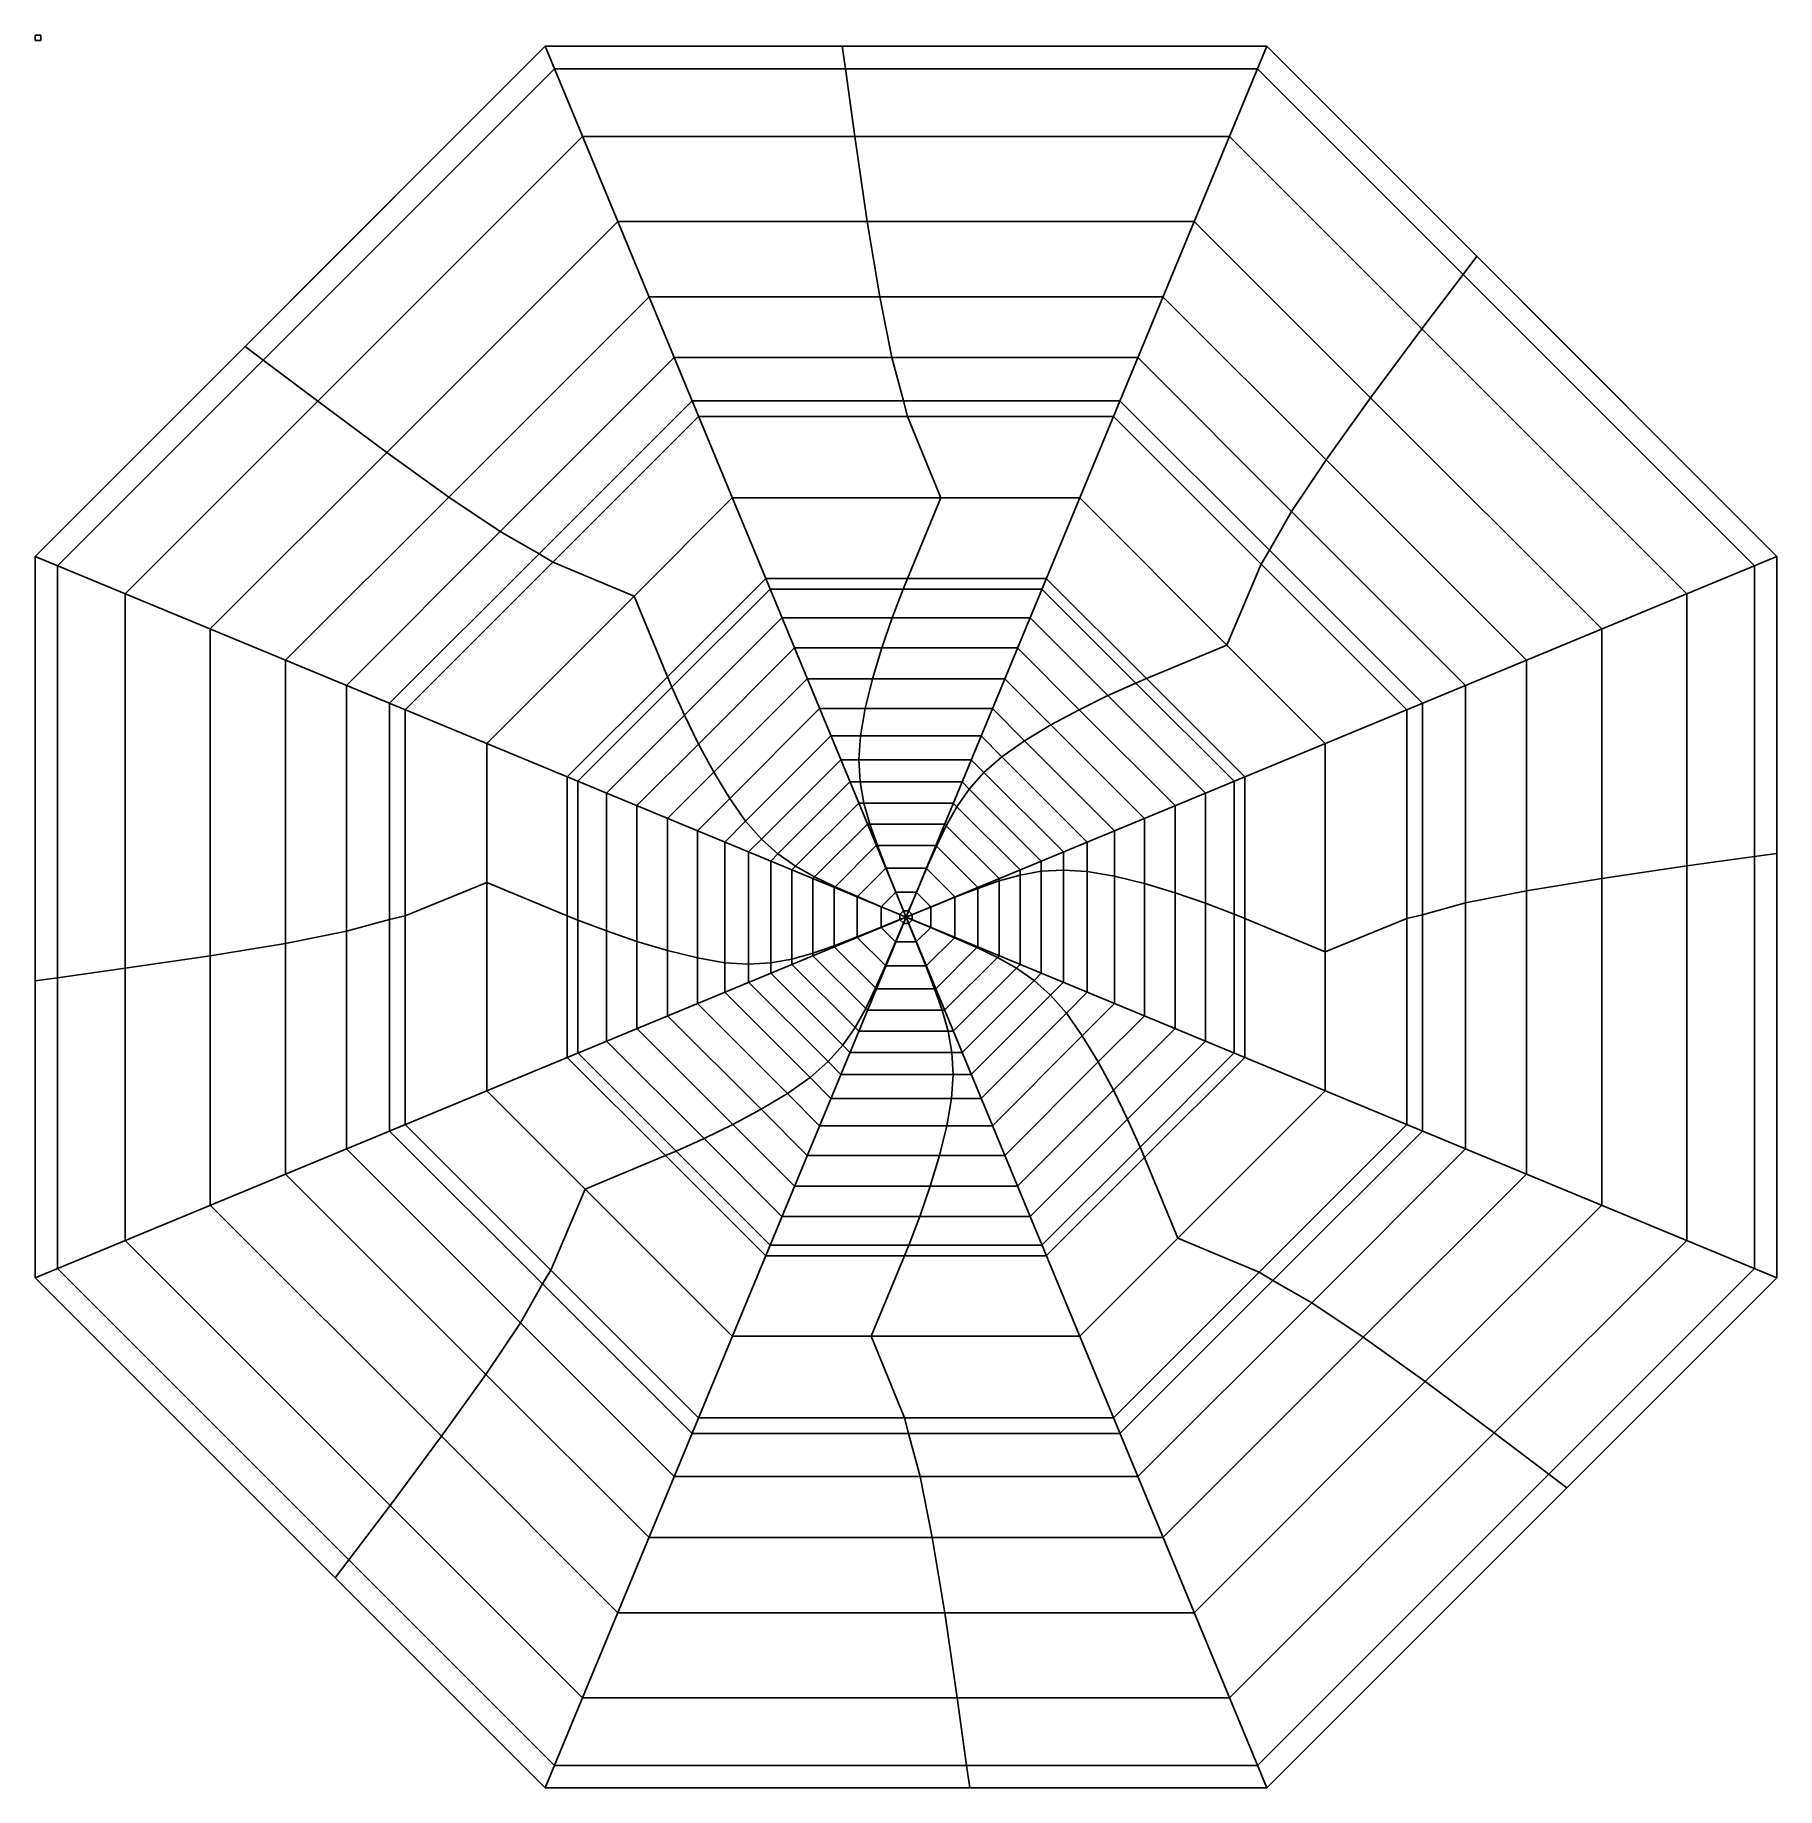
# Model space of a CAD drawing. Extents: x -1552 to 1552, y -1552 to 1572.
import ezdxf

# ---------------------------------------------------------------- set-up
doc = ezdxf.new("R2010")
doc.units = 0

msp = doc.modelspace()

# ---------------------------------------------------------------- linework, layer by layer
at = {"layer": 'CutLine', "color": 250, "linetype": 'CONTINUOUS'}
for p, q in [((-1551.6, 642.7), (-642.7, 1551.6)), ((-642.7, 1551.6), (642.7, 1551.6)), ((642.7, 1551.6), (1551.6, 642.7)), ((-1551.6, -642.7), (-1551.6, 642.7)), ((1551.6, 642.7), (1551.6, -642.7)), ((-642.7, -1551.6), (-1551.6, -642.7)), ((1551.6, -642.7), (642.7, -1551.6)), ((642.7, -1551.6), (-642.7, -1551.6))]:
    msp.add_line(p, q, dxfattribs=at)
at = {"layer": 'MountainLine', "color": 1, "linetype": 'CONTINUOUS'}
for p, q in [((-1177.5, 1016.8), (-642.7, 1551.6)), ((-1177.5, 1016.8), (-642.7, 1551.6)), ((0, 0), (-642.7, 1551.6)), ((-113.6, 1551.6), (642.7, 1551.6)), ((-113.6, 1551.6), (642.7, 1551.6)), ((0, 0), (642.7, 1551.6)), ((-108, 1511.4), (-626.1, 1511.4)), ((992.4, 1145.1), (626.1, 1511.4)), ((-1048.1, 919.1), (-576.2, 1391)), ((-91.2, 1391), (576.2, 1391)), ((-925.1, 827.6), (-513.4, 1239.4)), ((-68.9, 1239.4), (513.4, 1239.4)), ((1016.8, 1177.5), (1551.6, 642.7)), ((1016.8, 1177.5), (1551.6, 642.7)), ((-814.7, 748.4), (-457.8, 1105.3)), ((-46.9, 1105.3), (457.8, 1105.3)), ((919.1, 1048.1), (1391, 576.2)), ((-1145.1, 992.4), (-1511.4, 626.1)), ((-722.8, 687), (-412.9, 996.9)), ((-25.3, 996.9), (412.9, 996.9)), ((-4.3, 920), (-381.1, 920)), ((647.5, 653.6), (381.1, 920)), ((827.6, 925.1), (1239.4, 513.4)), ((-629, 632.5), (-369.5, 892)), ((2.5, 892), (369.5, 892)), ((748.4, 814.7), (1105.3, 457.8)), ((61.8, 746.9), (-309.4, 746.9)), ((571.8, 484.5), (309.4, 746.9)), ((687, 722.8), (996.9, 412.9)), ((0, 0), (-1551.6, 642.7)), ((-1551.6, -113.6), (-1551.6, 642.7)), ((-1551.6, -113.6), (-1551.6, 642.7)), ((-653.6, 647.5), (-920, 381.1)), ((0, 0), (1551.6, 642.7)), ((632.5, 629), (892, 369.5)), ((1511.4, 108), (1511.4, 626.1)), ((-424.9, 428.4), (-249.9, 603.4)), ((2.5, 603.4), (249.9, 603.4)), ((-1391, -91.2), (-1391, 576.2)), ((-484.5, 571.8), (-746.9, 309.4)), ((-416.9, 409.6), (-242.1, 584.4)), ((-5.2, 584.4), (242.1, 584.4)), ((-394.7, 359.8), (-221, 533.5)), ((-24.7, 533.5), (221, 533.5)), ((-1239.4, -68.9), (-1239.4, 513.4)), ((-369.6, 308.4), (-198.6, 479.5)), ((-43.3, 479.5), (198.6, 479.5)), ((-1105.3, -46.9), (-1105.3, 457.8)), ((-996.9, -25.3), (-996.9, 412.9)), ((-342.4, 258), (-175.9, 424.6)), ((-59.7, 424.6), (175.9, 424.6)), ((409.6, 416.9), (584.4, 242.1)), ((428.4, 424.9), (603.4, 249.9)), ((359.8, 394.7), (533.5, 221)), ((920, 4.3), (920, 381.1)), ((-892, 2.5), (-892, 369.5)), ((-314.1, 211.4), (-153.9, 371.6)), ((-72.7, 371.6), (153.9, 371.6)), ((308.4, 369.6), (479.5, 198.6)), ((-285.8, 171), (-133.8, 323)), ((-81.2, 323), (133.8, 323)), ((211.4, 314.1), (371.6, 153.9)), ((258, 342.4), (424.6, 175.9)), ((171, 285.8), (323, 133.8)), ((746.9, -61.8), (746.9, 309.4)), ((-603.4, 2.5), (-603.4, 249.9)), ((-257.5, 138.9), (-116.1, 280.3)), ((-83.9, 280.3), (116.1, 280.3)), ((138.9, 257.5), (280.3, 116.1)), ((-584.4, -5.2), (-584.4, 242.1)), ((-533.5, -24.7), (-533.5, 221)), ((-228.1, 112.7), (-99.8, 241)), ((-81.6, 241), (99.8, 241)), ((112.7, 228.1), (241, 99.8)), ((-479.5, -43.3), (-479.5, 198.6)), ((-196.7, 90.8), (-84.2, 203.3)), ((-74.9, 203.3), (84.2, 203.3)), ((90.8, 196.7), (203.3, 84.2)), ((-424.6, -59.7), (-424.6, 175.9)), ((-162.8, 71.7), (-68.7, 165.8)), ((-64.4, 165.8), (68.7, 165.8)), ((71.7, 162.8), (165.8, 68.7)), ((-371.6, -72.7), (-371.6, 153.9)), ((-323, -81.2), (-323, 133.8)), ((-126.3, 54.2), (-52.9, 127.7)), ((-51, 127.7), (52.9, 127.7)), ((54.2, 126.3), (127.7, 52.9)), ((-280.3, -83.9), (-280.3, 116.1)), ((-241, -81.6), (-241, 99.8)), ((1551.6, 113.6), (1551.6, -642.7)), ((1551.6, 113.6), (1551.6, -642.7)), ((-203.3, -74.9), (-203.3, 84.2)), ((-165.8, -64.4), (-165.8, 68.7)), ((-86.5, 36.7), (-36.1, 87.1)), ((-35.3, 87.1), (36.1, 87.1)), ((36.7, 86.5), (87.1, 36.1)), ((165.8, 64.4), (165.8, -68.7)), ((203.3, 74.9), (203.3, -84.2)), ((241, 81.6), (241, -99.8)), ((280.3, 83.9), (280.3, -116.1)), ((323, 81.2), (323, -133.8)), ((371.6, 72.7), (371.6, -153.9)), ((1239.4, 68.9), (1239.4, -513.4)), ((1391, 91.2), (1391, -576.2)), ((-746.9, 61.8), (-746.9, -309.4)), ((-127.7, -51), (-127.7, 52.9)), ((-87.1, -35.3), (-87.1, 36.1)), ((-44, 18.6), (-18.3, 44.3)), ((-18, 44.3), (18.3, 44.3)), ((18.6, 44), (44.3, 18.3)), ((87.1, 35.3), (87.1, -36.1)), ((127.7, 51), (127.7, -52.9)), ((424.6, 59.7), (424.6, -175.9)), ((479.5, 43.3), (479.5, -198.6)), ((1105.3, 46.9), (1105.3, -457.8)), ((0, 0), (-1551.6, -642.7)), ((0, 0), (-642.7, -1551.6)), ((-44.3, -18), (-44.3, 18.3)), ((-11.1, -4.5), (-11.1, 4.6)), ((-11, 4.6), (-4.6, 11.1)), ((-4.5, 11.1), (4.6, 11.1)), ((0, 0), (642.7, -1551.6)), ((0, 0), (1551.6, -642.7)), ((0, 0), (0, 0)), ((0, 0), (0, 0)), ((0, 0), (0, 0)), ((0, 0), (0, 0)), ((0, 0), (0, 0)), ((0, 0), (0, 0)), ((0, 0), (0, 0)), ((0, 0), (0, 0)), ((0, 0), (0, 0)), ((0, 0), (0, 0)), ((0, 0), (0, 0)), ((0, 0), (0, 0)), ((0, 0), (0, 0)), ((0, 0), (0, 0)), ((0, 0), (0, 0)), ((0, 0), (0, 0)), ((4.6, 11), (11.1, 4.6)), ((11.1, 4.5), (11.1, -4.6)), ((44.3, 18), (44.3, -18.3)), ((533.5, 24.7), (533.5, -221)), ((584.4, 5.2), (584.4, -242.1)), ((996.9, 25.3), (996.9, -412.9)), ((-920, -4.3), (-920, -381.1)), ((-18.6, -44), (-44.3, -18.3)), ((-4.6, -11), (-11.1, -4.6)), ((4.5, -11.1), (-4.6, -11.1)), ((11, -4.6), (4.6, -11.1)), ((44, -18.6), (18.3, -44.3)), ((603.4, -2.5), (603.4, -249.9)), ((892, -2.5), (892, -369.5)), ((-54.2, -126.3), (-127.7, -52.9)), ((-36.7, -86.5), (-87.1, -36.1)), ((18, -44.3), (-18.3, -44.3)), ((86.5, -36.7), (36.1, -87.1)), ((126.3, -54.2), (52.9, -127.7)), ((-90.8, -196.7), (-203.3, -84.2)), ((-71.7, -162.8), (-165.8, -68.7)), ((35.3, -87.1), (-36.1, -87.1)), ((162.8, -71.7), (68.7, -165.8)), ((196.7, -90.8), (84.2, -203.3)), ((-1511.4, -108), (-1511.4, -626.1)), ((-138.9, -257.5), (-280.3, -116.1)), ((-112.7, -228.1), (-241, -99.8)), ((228.1, -112.7), (99.8, -241)), ((-211.4, -314.1), (-371.6, -153.9)), ((-171, -285.8), (-323, -133.8)), ((51, -127.7), (-52.9, -127.7)), ((257.5, -138.9), (116.1, -280.3)), ((-258, -342.4), (-424.6, -175.9)), ((64.4, -165.8), (-68.7, -165.8)), ((285.8, -171), (133.8, -323)), ((-308.4, -369.6), (-479.5, -198.6)), ((74.9, -203.3), (-84.2, -203.3)), ((314.1, -211.4), (153.9, -371.6)), ((-409.6, -416.9), (-584.4, -242.1)), ((-359.8, -394.7), (-533.5, -221)), ((81.6, -241), (-99.8, -241)), ((-428.4, -424.9), (-603.4, -249.9)), ((83.9, -280.3), (-116.1, -280.3)), ((342.4, -258), (175.9, -424.6)), ((369.6, -308.4), (198.6, -479.5)), ((484.5, -571.8), (746.9, -309.4)), ((81.2, -323), (-133.8, -323)), ((-632.5, -629), (-892, -369.5)), ((72.7, -371.6), (-153.9, -371.6)), ((394.7, -359.8), (221, -533.5)), ((653.6, -647.5), (920, -381.1)), ((-687, -722.8), (-996.9, -412.9)), ((59.7, -424.6), (-175.9, -424.6)), ((416.9, -409.6), (242.1, -584.4)), ((424.9, -428.4), (249.9, -603.4)), ((-748.4, -814.7), (-1105.3, -457.8)), ((-571.8, -484.5), (-309.4, -746.9)), ((43.3, -479.5), (-198.6, -479.5)), ((-827.6, -925.1), (-1239.4, -513.4)), ((24.7, -533.5), (-221, -533.5)), ((-919.1, -1048.1), (-1391, -576.2)), ((5.2, -584.4), (-242.1, -584.4)), ((-2.5, -603.4), (-249.9, -603.4)), ((-1016.8, -1177.5), (-1551.6, -642.7)), ((-1016.8, -1177.5), (-1551.6, -642.7)), ((-647.5, -653.6), (-381.1, -920)), ((629, -632.5), (369.5, -892)), ((1145.1, -992.4), (1511.4, -626.1)), ((722.8, -687), (412.9, -996.9)), ((-61.8, -746.9), (309.4, -746.9)), ((814.7, -748.4), (457.8, -1105.3)), ((925.1, -827.6), (513.4, -1239.4)), ((-2.5, -892), (-369.5, -892)), ((4.3, -920), (381.1, -920)), ((1048.1, -919.1), (576.2, -1391)), ((25.3, -996.9), (-412.9, -996.9)), ((1177.5, -1016.8), (642.7, -1551.6)), ((1177.5, -1016.8), (642.7, -1551.6)), ((46.9, -1105.3), (-457.8, -1105.3)), ((-992.4, -1145.1), (-626.1, -1511.4)), ((68.9, -1239.4), (-513.4, -1239.4)), ((91.2, -1391), (-576.2, -1391)), ((108, -1511.4), (626.1, -1511.4)), ((113.6, -1551.6), (-642.7, -1551.6)), ((113.6, -1551.6), (-642.7, -1551.6))]:
    msp.add_line(p, q, dxfattribs=at)
at = {"layer": 'reference 10mm', "color": 250, "linetype": 'CONTINUOUS'}
for p, q in [((-1541.6, 1571.6), (-1551.6, 1571.6)), ((-1551.6, 1571.6), (-1551.6, 1561.6)), ((-1551.6, 1561.6), (-1541.6, 1561.6)), ((-1541.6, 1561.6), (-1541.6, 1571.6))]:
    msp.add_line(p, q, dxfattribs=at)
at = {"layer": 'ValleyLine', "color": 5, "linetype": 'CONTINUOUS'}
for p, q in [((-113.6, 1551.6), (-642.7, 1551.6)), ((-113.6, 1551.6), (-642.7, 1551.6)), ((-108, 1511.4), (-113.6, 1551.6)), ((-113.6, 1551.6), (-113.6, 1551.6)), ((-113.6, 1551.6), (-113.6, 1551.6)), ((1016.8, 1177.5), (642.7, 1551.6)), ((1016.8, 1177.5), (642.7, 1551.6)), ((-1145.1, 992.4), (-626.1, 1511.4)), ((-91.2, 1391), (-108, 1511.4)), ((-108, 1511.4), (626.1, 1511.4)), ((-91.2, 1391), (-576.2, 1391)), ((-68.9, 1239.4), (-91.2, 1391)), ((919.1, 1048.1), (576.2, 1391)), ((-68.9, 1239.4), (-513.4, 1239.4)), ((-46.9, 1105.3), (-68.9, 1239.4)), ((827.6, 925.1), (513.4, 1239.4)), ((992.4, 1145.1), (1016.8, 1177.5)), ((1016.8, 1177.5), (1016.8, 1177.5)), ((1016.8, 1177.5), (1016.8, 1177.5)), ((919.1, 1048.1), (992.4, 1145.1)), ((992.4, 1145.1), (1511.4, 626.1)), ((-46.9, 1105.3), (-457.8, 1105.3)), ((-25.3, 996.9), (-46.9, 1105.3)), ((748.4, 814.7), (457.8, 1105.3)), ((827.6, 925.1), (919.1, 1048.1)), ((-1177.5, 1016.8), (-1551.6, 642.7)), ((-1177.5, 1016.8), (-1551.6, 642.7)), ((-1145.1, 992.4), (-1177.5, 1016.8)), ((-1177.5, 1016.8), (-1177.5, 1016.8)), ((-1177.5, 1016.8), (-1177.5, 1016.8)), ((-1048.1, 919.1), (-1145.1, 992.4)), ((-25.3, 996.9), (-412.9, 996.9)), ((-4.3, 920), (-25.3, 996.9)), ((687, 722.8), (412.9, 996.9)), ((-1048.1, 919.1), (-1391, 576.2)), ((-925.1, 827.6), (-1048.1, 919.1)), ((-653.6, 647.5), (-381.1, 920)), ((2.5, 892), (-4.3, 920)), ((-4.3, 920), (381.1, 920)), ((748.4, 814.7), (827.6, 925.1)), ((2.5, 892), (-369.5, 892)), ((61.8, 746.9), (2.5, 892)), ((632.5, 629), (369.5, 892)), ((-925.1, 827.6), (-1239.4, 513.4)), ((-814.7, 748.4), (-925.1, 827.6)), ((687, 722.8), (748.4, 814.7)), ((-814.7, 748.4), (-1105.3, 457.8)), ((-722.8, 687), (-814.7, 748.4)), ((-484.5, 571.8), (-309.4, 746.9)), ((2.5, 603.4), (61.8, 746.9)), ((61.8, 746.9), (309.4, 746.9)), ((647.5, 653.6), (687, 722.8)), ((-722.8, 687), (-996.9, 412.9)), ((-653.6, 647.5), (-722.8, 687)), ((-1511.4, -108), (-1511.4, 626.1)), ((-629, 632.5), (-892, 369.5)), ((-629, 632.5), (-653.6, 647.5)), ((-484.5, 571.8), (-629, 632.5)), ((571.8, 484.5), (632.5, 629)), ((632.5, 629), (647.5, 653.6)), ((647.5, 653.6), (920, 381.1)), ((1551.6, 113.6), (1551.6, 642.7)), ((1551.6, 113.6), (1551.6, 642.7)), ((2.5, 603.4), (-249.9, 603.4)), ((-5.2, 584.4), (2.5, 603.4)), ((428.4, 424.9), (249.9, 603.4)), ((-424.9, 428.4), (-484.5, 571.8)), ((-5.2, 584.4), (-242.1, 584.4)), ((-24.7, 533.5), (-5.2, 584.4)), ((409.6, 416.9), (242.1, 584.4)), ((1391, 91.2), (1391, 576.2)), ((-24.7, 533.5), (-221, 533.5)), ((-43.3, 479.5), (-24.7, 533.5)), ((359.8, 394.7), (221, 533.5)), ((1239.4, 68.9), (1239.4, 513.4)), ((-43.3, 479.5), (-198.6, 479.5)), ((-59.7, 424.6), (-43.3, 479.5)), ((308.4, 369.6), (198.6, 479.5)), ((428.4, 424.9), (571.8, 484.5)), ((571.8, 484.5), (746.9, 309.4)), ((1105.3, 46.9), (1105.3, 457.8)), ((-424.9, 428.4), (-603.4, 249.9)), ((-416.9, 409.6), (-584.4, 242.1)), ((-416.9, 409.6), (-424.9, 428.4)), ((-394.7, 359.8), (-416.9, 409.6)), ((-59.7, 424.6), (-175.9, 424.6)), ((-72.7, 371.6), (-59.7, 424.6)), ((258, 342.4), (175.9, 424.6)), ((359.8, 394.7), (409.6, 416.9)), ((409.6, 416.9), (428.4, 424.9)), ((996.9, 25.3), (996.9, 412.9)), ((-920, -4.3), (-920, 381.1)), ((308.4, 369.6), (359.8, 394.7)), ((-394.7, 359.8), (-533.5, 221)), ((-369.6, 308.4), (-394.7, 359.8)), ((-72.7, 371.6), (-153.9, 371.6)), ((-81.2, 323), (-72.7, 371.6)), ((211.4, 314.1), (153.9, 371.6)), ((258, 342.4), (308.4, 369.6)), ((892, -2.5), (892, 369.5)), ((-81.2, 323), (-133.8, 323)), ((-83.9, 280.3), (-81.2, 323)), ((171, 285.8), (133.8, 323)), ((171, 285.8), (211.4, 314.1)), ((211.4, 314.1), (258, 342.4)), ((-746.9, 61.8), (-746.9, 309.4)), ((-369.6, 308.4), (-479.5, 198.6)), ((-342.4, 258), (-369.6, 308.4)), ((138.9, 257.5), (171, 285.8)), ((-342.4, 258), (-424.6, 175.9)), ((-314.1, 211.4), (-342.4, 258)), ((-83.9, 280.3), (-116.1, 280.3)), ((-81.6, 241), (-83.9, 280.3)), ((112.7, 228.1), (138.9, 257.5)), ((138.9, 257.5), (116.1, 280.3)), ((603.4, -2.5), (603.4, 249.9)), ((-81.6, 241), (-99.8, 241)), ((-74.9, 203.3), (-81.6, 241)), ((90.8, 196.7), (112.7, 228.1)), ((112.7, 228.1), (99.8, 241)), ((533.5, 24.7), (533.5, 221)), ((584.4, 5.2), (584.4, 242.1)), ((-314.1, 211.4), (-371.6, 153.9)), ((-285.8, 171), (-314.1, 211.4)), ((-74.9, 203.3), (-84.2, 203.3)), ((-64.4, 165.8), (-74.9, 203.3)), ((71.7, 162.8), (90.8, 196.7)), ((90.8, 196.7), (84.2, 203.3)), ((479.5, 43.3), (479.5, 198.6)), ((-285.8, 171), (-323, 133.8)), ((-257.5, 138.9), (-285.8, 171)), ((-64.4, 165.8), (-68.7, 165.8)), ((-51, 127.7), (-64.4, 165.8)), ((54.2, 126.3), (71.7, 162.8)), ((71.7, 162.8), (68.7, 165.8)), ((424.6, 59.7), (424.6, 175.9)), ((-257.5, 138.9), (-280.3, 116.1)), ((-228.1, 112.7), (-257.5, 138.9)), ((-51, 127.7), (-52.9, 127.7)), ((-35.3, 87.1), (-51, 127.7)), ((36.7, 86.5), (54.2, 126.3)), ((54.2, 126.3), (52.9, 127.7)), ((323, 81.2), (323, 133.8)), ((371.6, 72.7), (371.6, 153.9)), ((-228.1, 112.7), (-241, 99.8)), ((-196.7, 90.8), (-228.1, 112.7)), ((241, 81.6), (241, 99.8)), ((280.3, 83.9), (280.3, 116.1)), ((1391, 91.2), (1511.4, 108)), ((1511.4, 108), (1551.6, 113.6)), ((1511.4, 108), (1511.4, -626.1)), ((1551.6, 113.6), (1551.6, 113.6)), ((1551.6, 113.6), (1551.6, 113.6)), ((-196.7, 90.8), (-203.3, 84.2)), ((-162.8, 71.7), (-196.7, 90.8)), ((-162.8, 71.7), (-165.8, 68.7)), ((-126.3, 54.2), (-162.8, 71.7)), ((-35.3, 87.1), (-36.1, 87.1)), ((-18, 44.3), (-35.3, 87.1)), ((18.6, 44), (36.7, 86.5)), ((36.7, 86.5), (36.1, 87.1)), ((127.7, 51), (165.8, 64.4)), ((165.8, 64.4), (203.3, 74.9)), ((165.8, 64.4), (165.8, 68.7)), ((203.3, 74.9), (203.3, 84.2)), ((203.3, 74.9), (241, 81.6)), ((241, 81.6), (280.3, 83.9)), ((280.3, 83.9), (323, 81.2)), ((323, 81.2), (371.6, 72.7)), ((371.6, 72.7), (424.6, 59.7)), ((1105.3, 46.9), (1239.4, 68.9)), ((1239.4, 68.9), (1391, 91.2)), ((-746.9, 61.8), (-892, 2.5)), ((-603.4, 2.5), (-746.9, 61.8)), ((-126.3, 54.2), (-127.7, 52.9)), ((-86.5, 36.7), (-126.3, 54.2)), ((-86.5, 36.7), (-87.1, 36.1)), ((-44, 18.6), (-86.5, 36.7)), ((-18, 44.3), (-18.3, 44.3)), ((-4.5, 11.1), (-18, 44.3)), ((4.6, 11), (18.6, 44)), ((18.6, 44), (18.3, 44.3)), ((44.3, 18), (87.1, 35.3)), ((87.1, 35.3), (127.7, 51)), ((87.1, 35.3), (87.1, 36.1)), ((127.7, 51), (127.7, 52.9)), ((424.6, 59.7), (479.5, 43.3)), ((479.5, 43.3), (533.5, 24.7)), ((996.9, 25.3), (1105.3, 46.9)), ((-892, 2.5), (-920, -4.3)), ((-892, 2.5), (-892, -369.5)), ((-584.4, -5.2), (-603.4, 2.5)), ((-603.4, 2.5), (-603.4, -249.9)), ((-44, 18.6), (-44.3, 18.3)), ((-11, 4.6), (-44, 18.6)), ((-11, 4.6), (-11.1, 4.6)), ((0, 0), (-11.1, -4.5)), ((0, 0), (-11, 4.6)), ((-4.5, 11.1), (-4.6, 11.1)), ((0, 0), (-4.6, -11)), ((0, 0), (-4.5, 11.1)), ((0, 0), (4.6, 11)), ((0, 0), (11.1, 4.5)), ((0, 0), (0, 0)), ((0, 0), (0, 0)), ((0, 0), (0, 0)), ((0, 0), (0, 0)), ((0, 0), (0, 0)), ((0, 0), (0, 0)), ((0, 0), (0, 0)), ((0, 0), (4.5, -11.1)), ((0, 0), (0, 0)), ((0, 0), (0, 0)), ((0, 0), (0, 0)), ((0, 0), (11, -4.6)), ((0, 0), (0, 0)), ((0, 0), (0, 0)), ((0, 0), (0, 0)), ((0, 0), (0, 0)), ((0, 0), (0, 0)), ((0, 0), (0, 0)), ((0, 0), (0, 0)), ((0, 0), (0, 0)), ((0, 0), (0, 0)), ((0, 0), (0, 0)), ((0, 0), (0, 0)), ((0, 0), (0, 0)), ((0, 0), (0, 0)), ((0, 0), (0, 0)), ((4.6, 11), (4.6, 11.1)), ((11.1, 4.5), (44.3, 18)), ((11.1, 4.5), (11.1, 4.6)), ((44.3, 18), (44.3, 18.3)), ((533.5, 24.7), (584.4, 5.2)), ((584.4, 5.2), (603.4, -2.5)), ((892, -2.5), (920, 4.3)), ((920, 4.3), (996.9, 25.3)), ((920, 4.3), (920, -381.1)), ((-996.9, -25.3), (-1105.3, -46.9)), ((-920, -4.3), (-996.9, -25.3)), ((-996.9, -25.3), (-996.9, -412.9)), ((-533.5, -24.7), (-584.4, -5.2)), ((-584.4, -5.2), (-584.4, -242.1)), ((-479.5, -43.3), (-533.5, -24.7)), ((-533.5, -24.7), (-533.5, -221)), ((-44.3, -18), (-87.1, -35.3)), ((-11.1, -4.5), (-44.3, -18)), ((-44.3, -18), (-44.3, -18.3)), ((-4.6, -11), (-18.6, -44)), ((-11.1, -4.5), (-11.1, -4.6)), ((-4.6, -11), (-4.6, -11.1)), ((4.5, -11.1), (18, -44.3)), ((4.5, -11.1), (4.6, -11.1)), ((11, -4.6), (44, -18.6)), ((11, -4.6), (11.1, -4.6)), ((44, -18.6), (44.3, -18.3)), ((44, -18.6), (86.5, -36.7)), ((603.4, -2.5), (746.9, -61.8)), ((746.9, -61.8), (892, -2.5)), ((-1105.3, -46.9), (-1239.4, -68.9)), ((-1105.3, -46.9), (-1105.3, -457.8)), ((-424.6, -59.7), (-479.5, -43.3)), ((-479.5, -43.3), (-479.5, -198.6)), ((-371.6, -72.7), (-424.6, -59.7)), ((-424.6, -59.7), (-424.6, -175.9)), ((-127.7, -51), (-165.8, -64.4)), ((-87.1, -35.3), (-127.7, -51)), ((-127.7, -51), (-127.7, -52.9)), ((-87.1, -35.3), (-87.1, -36.1)), ((-18.6, -44), (-36.7, -86.5)), ((-18.6, -44), (-18.3, -44.3)), ((18, -44.3), (35.3, -87.1)), ((18, -44.3), (18.3, -44.3)), ((86.5, -36.7), (87.1, -36.1)), ((86.5, -36.7), (126.3, -54.2)), ((126.3, -54.2), (127.7, -52.9)), ((126.3, -54.2), (162.8, -71.7)), ((746.9, -61.8), (746.9, -309.4)), ((-1391, -91.2), (-1511.4, -108)), ((-1239.4, -68.9), (-1391, -91.2)), ((-1391, -91.2), (-1391, -576.2)), ((-1239.4, -68.9), (-1239.4, -513.4)), ((-323, -81.2), (-371.6, -72.7)), ((-371.6, -72.7), (-371.6, -153.9)), ((-280.3, -83.9), (-323, -81.2)), ((-323, -81.2), (-323, -133.8)), ((-241, -81.6), (-280.3, -83.9)), ((-280.3, -83.9), (-280.3, -116.1)), ((-203.3, -74.9), (-241, -81.6)), ((-241, -81.6), (-241, -99.8)), ((-165.8, -64.4), (-203.3, -74.9)), ((-203.3, -74.9), (-203.3, -84.2)), ((-165.8, -64.4), (-165.8, -68.7)), ((-36.7, -86.5), (-54.2, -126.3)), ((-36.7, -86.5), (-36.1, -87.1)), ((35.3, -87.1), (51, -127.7)), ((35.3, -87.1), (36.1, -87.1)), ((162.8, -71.7), (165.8, -68.7)), ((162.8, -71.7), (196.7, -90.8)), ((196.7, -90.8), (203.3, -84.2)), ((196.7, -90.8), (228.1, -112.7)), ((-1511.4, -108), (-1551.6, -113.6)), ((-1551.6, -113.6), (-1551.6, -113.6)), ((-1551.6, -113.6), (-1551.6, -113.6)), ((-1551.6, -113.6), (-1551.6, -642.7)), ((-1551.6, -113.6), (-1551.6, -642.7)), ((228.1, -112.7), (241, -99.8)), ((228.1, -112.7), (257.5, -138.9)), ((257.5, -138.9), (280.3, -116.1)), ((-54.2, -126.3), (-71.7, -162.8)), ((-54.2, -126.3), (-52.9, -127.7)), ((51, -127.7), (64.4, -165.8)), ((51, -127.7), (52.9, -127.7)), ((257.5, -138.9), (285.8, -171)), ((285.8, -171), (323, -133.8)), ((314.1, -211.4), (371.6, -153.9)), ((-71.7, -162.8), (-90.8, -196.7)), ((-71.7, -162.8), (-68.7, -165.8)), ((64.4, -165.8), (74.9, -203.3)), ((64.4, -165.8), (68.7, -165.8)), ((285.8, -171), (314.1, -211.4)), ((342.4, -258), (424.6, -175.9)), ((-90.8, -196.7), (-112.7, -228.1)), ((-90.8, -196.7), (-84.2, -203.3)), ((74.9, -203.3), (81.6, -241)), ((74.9, -203.3), (84.2, -203.3)), ((314.1, -211.4), (342.4, -258)), ((369.6, -308.4), (479.5, -198.6)), ((-112.7, -228.1), (-138.9, -257.5)), ((-112.7, -228.1), (-99.8, -241)), ((81.6, -241), (83.9, -280.3)), ((81.6, -241), (99.8, -241)), ((394.7, -359.8), (533.5, -221)), ((416.9, -409.6), (584.4, -242.1)), ((-138.9, -257.5), (-171, -285.8)), ((-138.9, -257.5), (-116.1, -280.3)), ((83.9, -280.3), (81.2, -323)), ((83.9, -280.3), (116.1, -280.3)), ((342.4, -258), (369.6, -308.4)), ((424.9, -428.4), (603.4, -249.9)), ((-571.8, -484.5), (-746.9, -309.4)), ((-171, -285.8), (-211.4, -314.1)), ((-171, -285.8), (-133.8, -323)), ((369.6, -308.4), (394.7, -359.8)), ((-258, -342.4), (-308.4, -369.6)), ((-211.4, -314.1), (-258, -342.4)), ((-258, -342.4), (-175.9, -424.6)), ((-211.4, -314.1), (-153.9, -371.6)), ((81.2, -323), (72.7, -371.6)), ((81.2, -323), (133.8, -323)), ((-308.4, -369.6), (-359.8, -394.7)), ((-308.4, -369.6), (-198.6, -479.5)), ((72.7, -371.6), (59.7, -424.6)), ((72.7, -371.6), (153.9, -371.6)), ((394.7, -359.8), (416.9, -409.6)), ((629, -632.5), (892, -369.5)), ((-647.5, -653.6), (-920, -381.1)), ((-359.8, -394.7), (-409.6, -416.9)), ((-359.8, -394.7), (-221, -533.5)), ((-428.4, -424.9), (-571.8, -484.5)), ((-409.6, -416.9), (-428.4, -424.9)), ((-428.4, -424.9), (-249.9, -603.4)), ((-409.6, -416.9), (-242.1, -584.4)), ((59.7, -424.6), (43.3, -479.5)), ((59.7, -424.6), (175.9, -424.6)), ((416.9, -409.6), (424.9, -428.4)), ((424.9, -428.4), (484.5, -571.8)), ((722.8, -687), (996.9, -412.9)), ((814.7, -748.4), (1105.3, -457.8)), ((-571.8, -484.5), (-632.5, -629)), ((43.3, -479.5), (24.7, -533.5)), ((43.3, -479.5), (198.6, -479.5)), ((925.1, -827.6), (1239.4, -513.4)), ((24.7, -533.5), (5.2, -584.4)), ((24.7, -533.5), (221, -533.5)), ((5.2, -584.4), (-2.5, -603.4)), ((5.2, -584.4), (242.1, -584.4)), ((484.5, -571.8), (309.4, -746.9)), ((484.5, -571.8), (629, -632.5)), ((1048.1, -919.1), (1391, -576.2)), ((-2.5, -603.4), (-61.8, -746.9)), ((-2.5, -603.4), (249.9, -603.4)), ((-992.4, -1145.1), (-1511.4, -626.1)), ((-647.5, -653.6), (-687, -722.8)), ((-632.5, -629), (-647.5, -653.6)), ((-632.5, -629), (-369.5, -892)), ((653.6, -647.5), (381.1, -920)), ((629, -632.5), (653.6, -647.5)), ((653.6, -647.5), (722.8, -687)), ((1177.5, -1016.8), (1551.6, -642.7)), ((1177.5, -1016.8), (1551.6, -642.7)), ((722.8, -687), (814.7, -748.4)), ((-687, -722.8), (-748.4, -814.7)), ((-687, -722.8), (-412.9, -996.9)), ((-61.8, -746.9), (-309.4, -746.9)), ((-61.8, -746.9), (-2.5, -892)), ((814.7, -748.4), (925.1, -827.6)), ((-748.4, -814.7), (-827.6, -925.1)), ((-748.4, -814.7), (-457.8, -1105.3)), ((925.1, -827.6), (1048.1, -919.1)), ((-2.5, -892), (4.3, -920)), ((-2.5, -892), (369.5, -892)), ((-827.6, -925.1), (-919.1, -1048.1)), ((-827.6, -925.1), (-513.4, -1239.4)), ((4.3, -920), (-381.1, -920)), ((4.3, -920), (25.3, -996.9)), ((1048.1, -919.1), (1145.1, -992.4)), ((25.3, -996.9), (46.9, -1105.3)), ((25.3, -996.9), (412.9, -996.9)), ((1145.1, -992.4), (626.1, -1511.4)), ((1145.1, -992.4), (1177.5, -1016.8)), ((1177.5, -1016.8), (1177.5, -1016.8)), ((1177.5, -1016.8), (1177.5, -1016.8)), ((-919.1, -1048.1), (-992.4, -1145.1)), ((-919.1, -1048.1), (-576.2, -1391)), ((46.9, -1105.3), (68.9, -1239.4)), ((46.9, -1105.3), (457.8, -1105.3)), ((-992.4, -1145.1), (-1016.8, -1177.5)), ((-1016.8, -1177.5), (-1016.8, -1177.5)), ((-1016.8, -1177.5), (-1016.8, -1177.5)), ((-1016.8, -1177.5), (-642.7, -1551.6)), ((-1016.8, -1177.5), (-642.7, -1551.6)), ((68.9, -1239.4), (91.2, -1391)), ((68.9, -1239.4), (513.4, -1239.4)), ((91.2, -1391), (108, -1511.4)), ((91.2, -1391), (576.2, -1391)), ((108, -1511.4), (-626.1, -1511.4)), ((108, -1511.4), (113.6, -1551.6)), ((113.6, -1551.6), (113.6, -1551.6)), ((113.6, -1551.6), (113.6, -1551.6)), ((113.6, -1551.6), (642.7, -1551.6)), ((113.6, -1551.6), (642.7, -1551.6))]:
    msp.add_line(p, q, dxfattribs=at)

doc.saveas('drawing.dxf')
